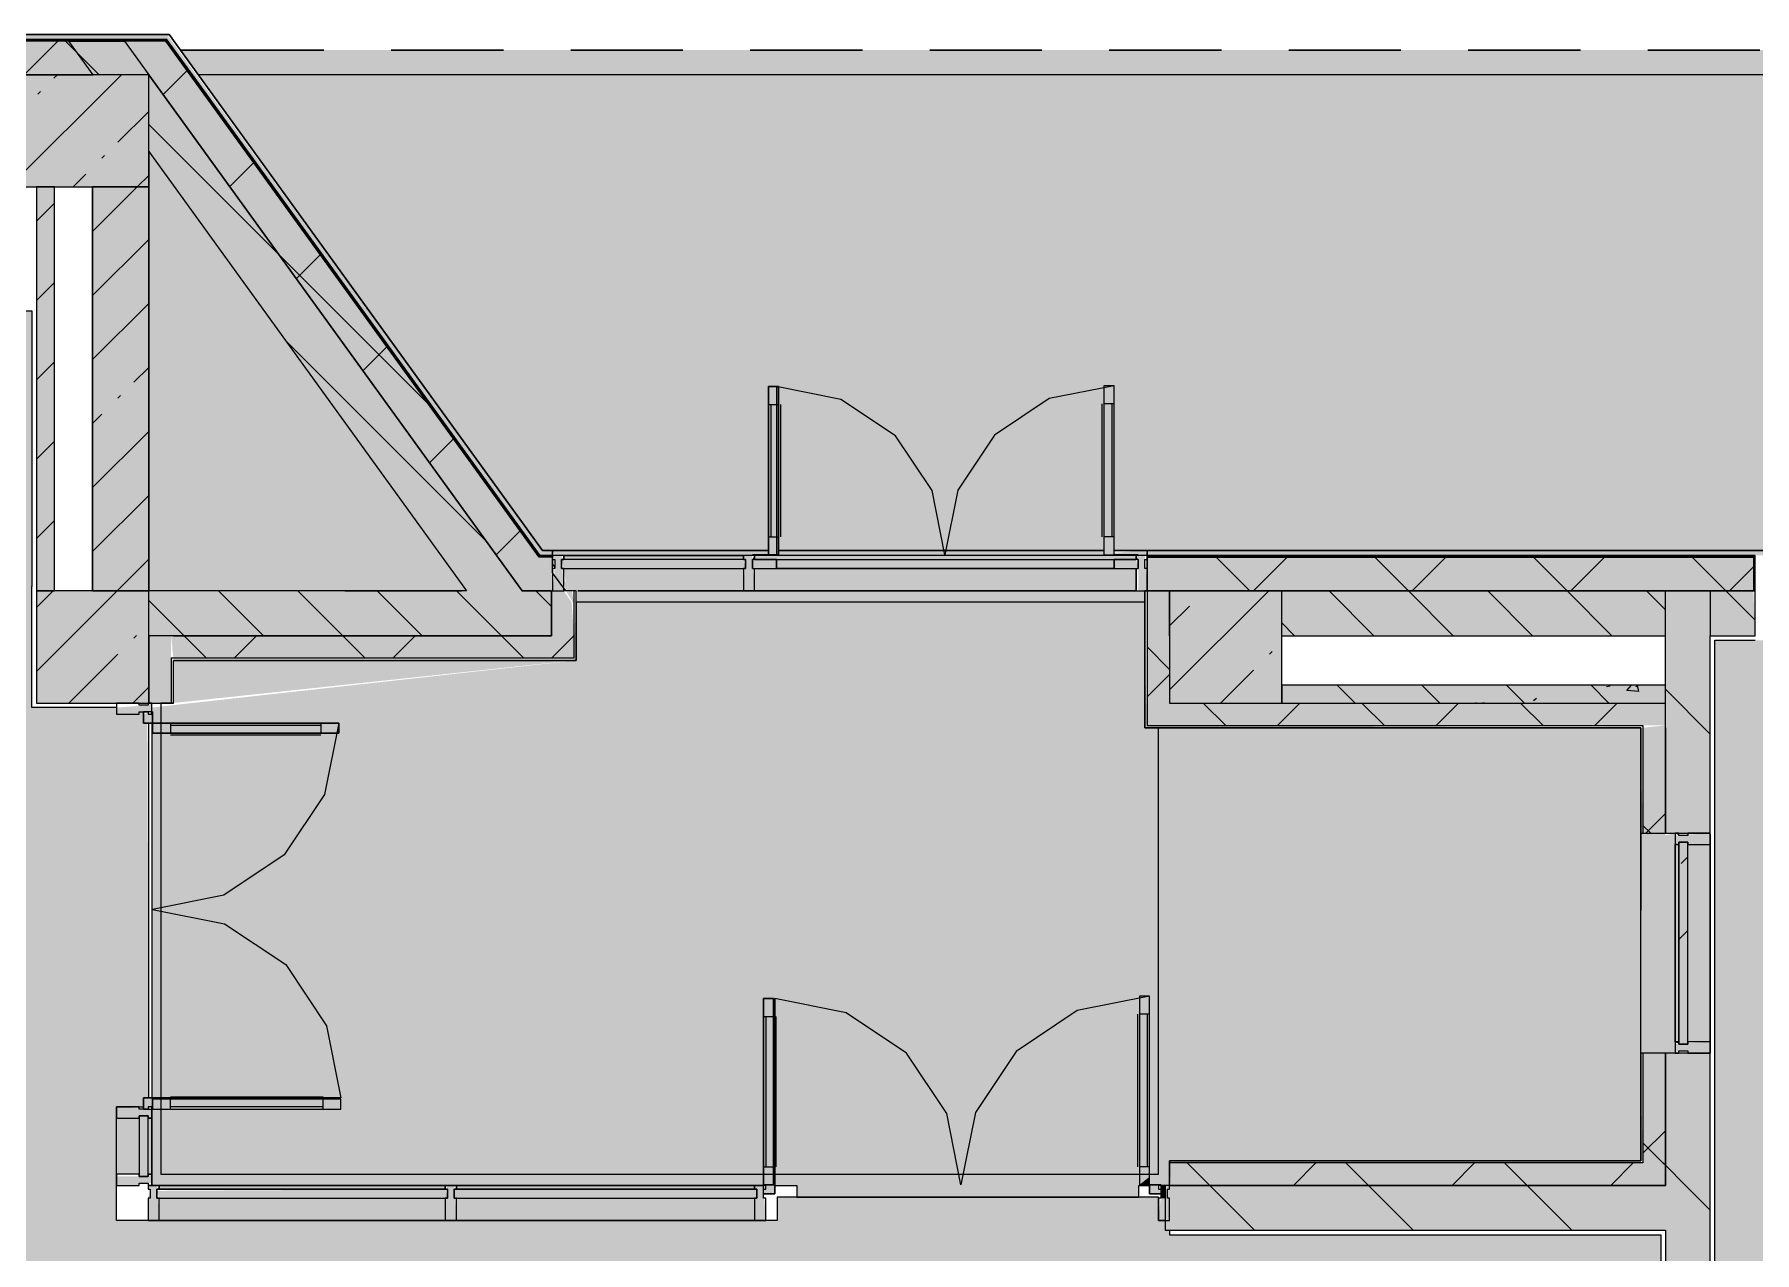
# Model space of a CAD drawing. Header units: millimetres. Extents: x -3817 to 677485, y -22715 to 103890.
# Drawn here: x -278.5 to -218.1, y -19476.7 to -19434 of the extents above; entities that cross this region are included whole.
import ezdxf

# ---------------------------------------------------------------- set-up
doc = ezdxf.new("R2010")
doc.units = ezdxf.units.MM
doc.layers.add('PDF _Геометрия', color=7, linetype='Continuous', true_color=0x1d1d1d)
doc.layers.add('PDF _Сплошная заливка', color=7, linetype='Continuous', true_color=0xffffff)

msp = doc.modelspace()

# ---------------------------------------------------------------- hatches: boundary and pattern name
at = {"layer": 'PDF _Сплошная заливка', "transparency": 33554559}
h = msp.add_hatch(color=256, dxfattribs=at)
h.paths.add_polyline_path([(-300.29, -19435.375), (-290.191, -19435.375), (-290.191, -19434.194), (-300.427, -19434.272), (-300.427, -19435.375)], flags=0)
h.paths.add_polyline_path([(-333.019, -19435.375), (-324.836, -19435.375), (-324.836, -19434.194), (-334.284, -19434.194), (-334.284, -19435.375)], flags=0)
h.paths.add_polyline_path([(-318.694, -19435.375), (-307.514, -19435.375), (-307.514, -19434.194), (-318.694, -19434.194), (-318.694, -19434.501)], flags=0)
h.paths.add_polyline_path([(-279.956, -19435.375), (-276.388, -19435.375), (-277.242, -19434.194), (-283.105, -19434.194), (-283.105, -19435.375)], flags=0)
h.paths.add_polyline_path([(-415.226, -19435.375), (-414.124, -19435.375), (-414.152, -19434.194), (-416.093, -19434.194), (-416.093, -19435.375)], flags=0)
h.paths.add_polyline_path([(-387.59, -19435.375), (-352.394, -19435.375), (-352.394, -19434.194), (-388.141, -19434.194), (-388.141, -19435.375)], flags=0)
h.paths.add_polyline_path([(-273.841, -19435.375), (-272.986, -19435.375), (-273.841, -19434.194), (-275.298, -19434.194), (-274.444, -19435.375)], flags=0)
for points in [[(-277.242, -19434.131), (-275.344, -19434.131), (-275.469, -19433.958), (-388.141, -19434.036), (-388.141, -19434.131), (-277.288, -19434.131)], [(-267.561, -19435.375), (-204.21, -19435.375), (-204.21, -19434.509), (-273.321, -19434.509), (-272.695, -19435.375)], [(-279.956, -19439.312), (-274.444, -19439.312), (-274.444, -19435.375), (-279.956, -19435.375), (-279.956, -19437.501)], [(-260.307, -19453.485), (-260.307, -19452.902), (-272.986, -19435.375), (-274.444, -19435.375), (-261.343, -19453.485), (-260.619, -19453.485)], [(-278.381, -19453.485), (-277.751, -19453.485), (-277.751, -19439.312), (-278.381, -19439.312), (-278.381, -19453.327)], [(-275.885, -19453.485), (-274.444, -19453.485), (-274.444, -19439.312), (-276.412, -19439.312), (-276.388, -19453.485)], [(-260.268, -19453.485), (-259.874, -19453.485), (-259.953, -19452.248), (-260.268, -19452.248), (-260.189, -19452.382), (-260.221, -19453.021)], [(-253.496, -19452.697), (-253.575, -19452.382), (-259.953, -19452.382), (-259.874, -19452.697), (-253.575, -19452.697)], [(-259.441, -19452.382), (-253.575, -19452.382), (-253.575, -19452.248), (-259.874, -19452.248), (-259.874, -19452.382), (-259.594, -19452.382)], [(-253.181, -19453.485), (-253.26, -19452.248), (-253.575, -19452.248), (-253.496, -19452.382), (-253.575, -19453.485)], [(-239.796, -19452.382), (-239.796, -19452.248), (-253.181, -19452.248), (-253.181, -19452.382), (-240.568, -19452.382)], [(-248.376, -19452.697), (-240.568, -19452.697), (-240.568, -19452.382), (-252.41, -19452.382), (-252.41, -19452.697), (-251.196, -19452.697)], [(-239.481, -19453.485), (-239.402, -19453.475), (-239.481, -19452.248), (-239.796, -19452.248), (-239.717, -19452.54), (-239.717, -19453.485)], [(-259.52, -19453.485), (-253.575, -19453.485), (-253.575, -19452.697), (-259.874, -19452.697), (-259.808, -19453.189), (-259.594, -19453.485)], [(-251.196, -19453.485), (-239.796, -19453.485), (-239.796, -19452.697), (-253.181, -19452.697), (-253.181, -19453.485)], [(-278.381, -19457.421), (-274.444, -19457.421), (-274.444, -19453.485), (-278.381, -19453.485), (-278.381, -19453.794)], [(-239.009, -19458.209), (-238.615, -19458.209), (-238.615, -19453.485), (-239.402, -19453.485), (-239.402, -19458.209)], [(-234.832, -19457.421), (-234.678, -19457.421), (-234.678, -19453.485), (-238.615, -19453.485), (-238.615, -19457.421), (-238.237, -19457.421)], [(-274.444, -19457.421), (-273.657, -19457.421), (-273.657, -19455.059), (-274.444, -19455.068), (-274.444, -19455.757)], [(-263.287, -19455.847), (-259.52, -19455.847), (-259.52, -19455.059), (-273.657, -19455.059), (-273.578, -19455.847), (-267.561, -19455.847)], [(-221.218, -19457.421), (-221.218, -19456.792), (-234.678, -19456.792), (-234.678, -19457.421), (-222.005, -19457.421)], [(-275.57, -19457.815), (-274.334, -19457.736), (-274.334, -19457.421), (-274.483, -19457.5), (-275.57, -19457.579)], [(-222.005, -19469.704), (-221.218, -19469.704), (-221.218, -19461.988), (-222.084, -19462.019), (-222.084, -19469.704)], [(-219.643, -19462.382), (-219.643, -19461.988), (-220.879, -19462.067), (-220.879, -19462.382), (-220.745, -19462.303), (-220.43, -19462.382)], [(-220.745, -19469.39), (-220.43, -19469.39), (-220.43, -19462.303), (-220.745, -19462.303), (-220.745, -19467.437)], [(-220.43, -19469.704), (-219.643, -19469.704), (-219.643, -19469.311), (-220.879, -19469.39), (-220.879, -19469.704), (-220.745, -19469.626), (-220.43, -19469.626)], [(-274.783, -19471.988), (-274.783, -19471.909), (-274.334, -19471.988), (-274.334, -19471.673), (-275.57, -19471.594), (-275.57, -19471.988)], [(-275.57, -19473.956), (-274.783, -19473.956), (-274.783, -19471.988), (-275.57, -19471.988), (-275.57, -19472.455)], [(-222.084, -19474.35), (-221.218, -19474.35), (-221.25, -19473.563), (-238.615, -19473.563), (-238.566, -19474.35), (-228.079, -19474.35)], [(-274.783, -19474.35), (-274.783, -19474.271), (-274.334, -19474.271), (-274.334, -19473.956), (-274.468, -19474.035), (-275.57, -19474.035), (-275.57, -19474.35)], [(-274.468, -19475.586), (-274.074, -19475.586), (-274.153, -19474.35), (-274.468, -19474.35), (-274.389, -19474.542), (-274.468, -19474.799)], [(-267.561, -19474.484), (-264.035, -19474.484), (-264.035, -19474.35), (-274.074, -19474.35), (-274.019, -19474.484), (-271.65, -19474.484)], [(-264.035, -19475.586), (-263.641, -19475.586), (-263.72, -19474.35), (-264.035, -19474.35), (-263.956, -19474.484), (-264.035, -19474.799)], [(-259.441, -19474.484), (-253.181, -19474.484), (-253.181, -19474.35), (-263.641, -19474.35), (-263.641, -19474.484)], [(-253.181, -19475.586), (-252.788, -19475.586), (-252.866, -19474.35), (-253.181, -19474.35), (-253.103, -19474.647), (-253.181, -19474.799)], [(-234.524, -19475.925), (-219.643, -19475.925), (-219.643, -19474.35), (-238.772, -19474.35), (-238.772, -19475.925), (-234.682, -19475.925)], [(-271.609, -19474.799), (-263.956, -19474.799), (-264.035, -19474.484), (-274.153, -19474.542), (-274.074, -19474.799), (-272.097, -19474.799)], [(-267.561, -19475.586), (-264.035, -19475.586), (-264.035, -19474.799), (-274.074, -19474.799), (-274.074, -19475.586), (-271.504, -19475.586)], [(-253.181, -19475.586), (-253.181, -19474.799), (-263.641, -19474.799), (-263.641, -19475.586), (-255.768, -19475.586)]]:
    msp.add_hatch(color=256, dxfattribs=at).paths.add_polyline_path(points)
h = msp.add_hatch(color=256, dxfattribs=at)
h.paths.add_polyline_path([(-263.287, -19453.485), (-261.343, -19453.485), (-274.444, -19435.375), (-274.444, -19438.062), (-263.47, -19453.232)], flags=0)
h.paths.add_polyline_path([(-275.743, -19435.375), (-274.444, -19435.375), (-275.298, -19434.194), (-277.242, -19434.194), (-276.388, -19435.375)], flags=0)
h = msp.add_hatch(color=256, dxfattribs=at)
h.paths.add_polyline_path([(-259.594, -19453.485), (-259.874, -19453.098), (-259.808, -19453.485)], flags=0)
h.paths.add_polyline_path([(-260.307, -19452.902), (-260.619, -19452.304), (-260.466, -19452.28), (-273.808, -19433.958), (-275.469, -19433.958), (-275.344, -19434.131), (-273.763, -19434.194), (-260.619, -19452.47)], flags=0)
h = msp.add_hatch(color=256, dxfattribs=at)
h.paths.add_polyline_path([(-274.444, -19453.485), (-263.287, -19453.485), (-274.444, -19438.062), (-274.444, -19445.321)], flags=0)
h.paths.add_polyline_path([(-240.568, -19452.067), (-167.361, -19452.067), (-167.361, -19438.761), (-195.864, -19438.761), (-195.864, -19440.729), (-204.21, -19440.729), (-204.21, -19435.375), (-272.695, -19435.375), (-260.619, -19452.067), (-252.693, -19452.067), (-252.693, -19446.319), (-252.339, -19446.319), (-252.339, -19452.067), (-240.922, -19452.067), (-240.922, -19446.288), (-240.568, -19446.288)], flags=0)
h = msp.add_hatch(color=256, dxfattribs=at)
h.paths.add_polyline_path([(-318.931, -19497.129), (-319.009, -19497.263), (-318.931, -19497.263)], flags=0)
h.paths.add_polyline_path([(-284.058, -19497.129), (-284.137, -19497.263), (-284.058, -19497.263)], flags=0)
h.paths.add_polyline_path([(-266.976, -19498.522), (-238.776, -19498.505), (-238.776, -19498.365), (-252.827, -19498.365), (-252.827, -19497.42), (-253.142, -19497.42), (-253.142, -19497.105), (-238.776, -19497.129), (-238.776, -19493.641), (-234.524, -19493.641), (-234.524, -19496.633), (-221.375, -19496.633), (-221.375, -19490.097), (-227.91, -19490.097), (-227.91, -19489.782), (-221.375, -19489.782), (-221.375, -19476.082), (-238.615, -19476.082), (-238.652, -19475.925), (-238.772, -19475.884), (-238.776, -19475.586), (-239.009, -19475.586), (-239.009, -19474.759), (-252.394, -19474.759), (-252.394, -19475.586), (-275.57, -19475.586), (-275.57, -19471.594), (-274.625, -19471.594), (-274.625, -19471.279), (-274.444, -19471.279), (-274.488, -19458.13), (-274.625, -19458.13), (-274.625, -19457.736), (-275.57, -19457.736), (-275.57, -19457.579), (-278.546, -19457.579), (-278.546, -19443.668), (-281.53, -19443.668), (-281.53, -19439.871), (-281.688, -19439.871), (-281.696, -19440.54), (-312.868, -19440.461), (-312.868, -19440.414), (-318.703, -19440.461), (-318.703, -19440.54), (-352.394, -19440.461), (-352.492, -19440.461), (-354.992, -19440.461), (-354.992, -19464.114), (-350.284, -19464.114), (-350.284, -19486.237), (-342.568, -19486.237), (-342.568, -19486.551), (-350.284, -19486.551), (-350.284, -19497.129), (-332.796, -19497.105), (-332.796, -19497.42), (-333.19, -19497.42), (-333.19, -19498.365), (-350.284, -19498.365), (-350.284, -19498.522), (-317.907, -19498.522), (-317.907, -19498.365), (-319.324, -19498.365), (-319.324, -19497.42), (-319.639, -19497.42), (-319.639, -19497.105), (-318.931, -19497.129), (-318.852, -19496.79), (-317.907, -19496.79), (-317.907, -19493.641), (-313.655, -19493.641), (-313.655, -19496.79), (-309.403, -19496.79), (-309.325, -19497.129), (-308.695, -19497.105), (-308.695, -19497.42), (-309.088, -19497.42), (-309.088, -19498.365), (-313.655, -19498.365), (-313.655, -19498.522), (-284.05, -19498.444), (-284.058, -19498.365), (-295.238, -19498.365), (-295.238, -19497.42), (-295.553, -19497.42), (-295.553, -19497.105), (-284.058, -19497.129), (-284.05, -19493.641), (-274.286, -19493.641), (-274.286, -19497.129), (-266.252, -19497.105), (-266.268, -19497.42), (-266.645, -19497.472), (-266.645, -19498.365), (-274.286, -19498.365), (-274.286, -19498.522), (-267.561, -19498.522)], flags=0)
at = {"layer": 'PDF _Сплошная заливка', "true_color": 0xe2e2e2, "transparency": 33554559}
msp.add_hatch(color=254, dxfattribs=at).paths.add_polyline_path([(-252.693, -19452.225), (-252.339, -19452.225), (-252.339, -19446.319), (-252.693, -19446.319), (-252.693, -19452.067)])
at = {"layer": 'PDF _Сплошная заливка', "transparency": 33554559}
h = msp.add_hatch(color=256, dxfattribs=at)
h.paths.add_polyline_path([(-219.643, -19453.485), (-218.131, -19453.485), (-218.131, -19452.304), (-239.402, -19452.304), (-239.402, -19453.485), (-221.218, -19453.485)], flags=0)
h.paths.add_polyline_path([(-197.266, -19453.485), (-197.203, -19453.485), (-197.266, -19452.304), (-208.557, -19452.304), (-208.557, -19453.485), (-202.103, -19453.485)], flags=0)
h.paths.add_polyline_path([(-260.307, -19452.902), (-260.307, -19452.304), (-260.711, -19452.304), (-260.619, -19452.439)], flags=0)
h = msp.add_hatch(color=256, dxfattribs=at)
h.paths.add_polyline_path([(-260.268, -19452.553), (-260.307, -19452.067), (-260.619, -19452.067), (-260.449, -19452.304), (-260.307, -19452.382), (-260.307, -19452.499)], flags=0)
h.paths.add_polyline_path([(-167.188, -19452.241), (-167.188, -19452.067), (-239.402, -19452.067), (-239.402, -19452.241), (-169.373, -19452.241)], flags=0)
h = msp.add_hatch(color=256, dxfattribs=at)
h.paths.add_polyline_path([(-259.874, -19452.248), (-252.693, -19452.225), (-252.693, -19452.067), (-260.268, -19452.067), (-260.189, -19452.248), (-259.953, -19452.248)], flags=0)
h.paths.add_polyline_path([(-259.953, -19452.382), (-259.874, -19452.382), (-259.874, -19452.248)], flags=0)
h.paths.add_polyline_path([(-240.568, -19452.225), (-240.922, -19452.174), (-240.922, -19452.067), (-252.339, -19452.067), (-252.339, -19452.248), (-240.568, -19452.248)], flags=0)
h.paths.add_polyline_path([(-239.481, -19452.248), (-239.402, -19452.241), (-239.481, -19452.067), (-240.568, -19452.149), (-240.568, -19452.225), (-239.717, -19452.248)], flags=0)
h = msp.add_hatch(color=256, dxfattribs=at)
h.paths.add_polyline_path([(-239.717, -19452.697), (-239.796, -19452.382), (-240.568, -19452.382), (-240.568, -19452.697), (-239.796, -19452.697)], flags=0)
h.paths.add_polyline_path([(-253.26, -19452.697), (-252.41, -19452.697), (-252.41, -19452.382), (-253.26, -19452.382)], flags=0)
h = msp.add_hatch(color=256, dxfattribs=at)
h.paths.add_polyline_path([(-218.107, -19453.485), (-218.068, -19453.419), (-218.131, -19452.241), (-218.107, -19452.304), (-218.107, -19453.46)], flags=0)
h.paths.add_polyline_path([(-208.62, -19453.485), (-208.58, -19453.485), (-208.557, -19452.28), (-208.62, -19452.304), (-208.62, -19452.933)], flags=0)
h = msp.add_hatch(color=256, dxfattribs=at)
h.paths.add_polyline_path([(-208.58, -19453.485), (-208.557, -19453.485), (-208.557, -19452.304), (-208.58, -19452.304), (-208.58, -19452.933)], flags=0)
h.paths.add_polyline_path([(-218.131, -19453.485), (-218.107, -19453.46), (-218.131, -19452.28), (-218.131, -19452.304), (-218.131, -19453.074)], flags=0)
h = msp.add_hatch(color=256, dxfattribs=at)
h.paths.add_polyline_path([(-259.52, -19455.059), (-259.601, -19453.878), (-259.886, -19453.485), (-260.268, -19453.485), (-260.268, -19452.956), (-260.307, -19452.902), (-260.307, -19455.059)], flags=0)
h.paths.add_polyline_path([(-259.52, -19453.95), (-259.594, -19453.485), (-259.799, -19453.499), (-259.564, -19453.878)], flags=0)
h = msp.add_hatch(color=256, dxfattribs=at)
h.paths.add_polyline_path([(-233.173, -19455.059), (-221.218, -19455.059), (-221.218, -19453.485), (-234.678, -19453.485), (-234.678, -19455.059), (-234.127, -19455.059)], flags=0)
h.paths.add_polyline_path([(-260.307, -19455.059), (-260.307, -19453.485), (-274.444, -19453.485), (-274.444, -19455.059), (-266.76, -19455.059)], flags=0)
h = msp.add_hatch(color=256, dxfattribs=at)
h.paths.add_polyline_path([(-239.324, -19474.326), (-239.672, -19474.326), (-239.324, -19474.049)], flags=0)
h.paths.add_polyline_path([(-239.702, -19474.759), (-239.678, -19474.35), (-238.615, -19474.35), (-238.615, -19473.484), (-222.084, -19473.484), (-222.084, -19458.288), (-239.481, -19458.209), (-239.481, -19453.485), (-259.441, -19453.485), (-259.52, -19455.934), (-274.334, -19457.579), (-274.334, -19474.35), (-251.701, -19474.35), (-251.701, -19474.759), (-243.014, -19474.759)], flags=0)
h.paths.add_polyline_path([(-263.641, -19473.956), (-274.019, -19473.956), (-259.441, -19455.925), (-239.481, -19458.295), (-239.009, -19473.956), (-263.41, -19473.956)], flags=0)
h = msp.add_hatch(color=256, dxfattribs=at)
h.paths.add_polyline_path([(-221.218, -19474.35), (-219.643, -19474.35), (-219.643, -19469.704), (-221.218, -19469.704), (-221.218, -19473.563)], flags=0)
h.paths.add_polyline_path([(-219.643, -19461.988), (-219.643, -19453.485), (-221.218, -19453.485), (-221.218, -19461.988), (-220.879, -19461.988)], flags=0)
h = msp.add_hatch(color=256, dxfattribs=at)
h.paths.add_polyline_path([(-219.643, -19455.059), (-218.068, -19455.059), (-218.131, -19453.485), (-219.643, -19453.485), (-219.643, -19453.67)], flags=0)
h.paths.add_polyline_path([(-208.62, -19455.059), (-196.651, -19455.059), (-196.651, -19453.485), (-208.62, -19453.5), (-208.62, -19453.67)], flags=0)
h = msp.add_hatch(color=256, dxfattribs=at)
h.paths.add_polyline_path([(-208.302, -19496.633), (-196.809, -19496.633), (-196.809, -19494.271), (-194.604, -19494.271), (-194.604, -19458.602), (-198.619, -19458.602), (-198.619, -19455.217), (-219.485, -19455.217), (-219.485, -19483.011), (-219.58, -19483.011), (-219.643, -19483.326), (-220.588, -19483.326), (-220.588, -19483.483), (-221.281, -19483.295), (-221.281, -19483.011), (-221.375, -19483.011), (-221.375, -19489.782), (-221.218, -19489.782), (-221.218, -19490.097), (-219.58, -19490.176), (-219.58, -19490.491), (-219.485, -19490.491), (-219.485, -19496.633), (-218.467, -19496.633)], flags=0)
h.paths.add_polyline_path([(-221.375, -19490.491), (-221.281, -19490.491), (-221.281, -19490.097), (-221.375, -19490.097), (-221.375, -19490.393)], flags=0)
h = msp.add_hatch(color=256, dxfattribs=at)
h.paths.add_polyline_path([(-257.252, -19473.956), (-239.009, -19473.956), (-239.045, -19472.753), (-239.481, -19458.288), (-259.441, -19455.925), (-274.019, -19473.956), (-267.561, -19473.956)], flags=0)
h.paths.add_polyline_path([(-273.578, -19457.421), (-259.52, -19455.925), (-273.578, -19455.925), (-273.578, -19456.019)], flags=0)
h = msp.add_hatch(color=256, dxfattribs=at)
h.paths.add_polyline_path([(-274.468, -19471.673), (-274.31, -19471.594), (-274.334, -19471.279), (-274.625, -19471.279), (-274.625, -19471.673)], flags=0)
h.paths.add_polyline_path([(-274.444, -19458.13), (-274.31, -19458.13), (-274.334, -19457.736), (-274.625, -19457.815), (-274.625, -19458.13), (-274.488, -19458.13)], flags=0)
h = msp.add_hatch(color=256, dxfattribs=at)
h.paths.add_polyline_path([(-221.25, -19473.563), (-221.218, -19473.484), (-221.218, -19469.704), (-222.005, -19469.704), (-222.005, -19473.563), (-221.375, -19473.563)], flags=0)
h.paths.add_polyline_path([(-221.218, -19461.988), (-221.218, -19458.209), (-222.005, -19458.288), (-222.005, -19461.988)], flags=0)
h = msp.add_hatch(color=256, dxfattribs=at)
h.paths.add_polyline_path([(-239.324, -19474.641), (-238.93, -19474.641), (-239.009, -19474.326), (-239.324, -19474.35), (-239.324, -19474.542)], flags=0)
h.paths.add_polyline_path([(-252.473, -19474.641), (-252.473, -19474.326), (-252.866, -19474.35), (-252.866, -19474.641)], flags=0)
h = msp.add_hatch(color=256, dxfattribs=at)
h.paths.add_polyline_path([(-220.683, -19496.79), (-219.643, -19496.79), (-219.643, -19490.491), (-221.218, -19490.491), (-221.218, -19496.79)], flags=0)
h.paths.add_polyline_path([(-220.199, -19483.011), (-219.643, -19482.933), (-219.643, -19475.925), (-221.218, -19475.925), (-221.218, -19483.011)], flags=0)

# ---------------------------------------------------------------- linework, layer by layer
at = {"layer": 'PDF _Геометрия', "color": 7, "lineweight": 9}
for points in [[(-275.469, -19433.958), (-388.456, -19433.958), (-388.141, -19433.958)], [(-261.993, -19434.509), (-265.93, -19434.509)], [(-255.694, -19434.509), (-259.631, -19434.509)], [(-249.395, -19434.509), (-253.332, -19434.509)], [(-243.096, -19434.509), (-247.033, -19434.509)], [(-236.797, -19434.509), (-240.734, -19434.509)], [(-230.498, -19434.509), (-234.435, -19434.509)], [(-224.199, -19434.509), (-228.136, -19434.509)], [(-217.9, -19434.509), (-221.837, -19434.509)], [(-274.444, -19435.375), (-279.956, -19435.375), (-279.956, -19439.312), (-274.444, -19439.312)], [(-260.307, -19455.059), (-260.307, -19453.485), (-261.343, -19453.485), (-274.444, -19435.375), (-261.343, -19453.485), (-260.307, -19453.485), (-260.307, -19455.059), (-272.843, -19455.059), (-273.578, -19455.059), (-272.843, -19455.059)], [(-277.751, -19453.485), (-277.751, -19439.312), (-278.381, -19439.312), (-278.381, -19453.485)], [(-276.412, -19439.312), (-276.412, -19453.485), (-274.444, -19453.485), (-274.444, -19439.312)], [(-252.693, -19452.067), (-260.619, -19452.067), (-260.268, -19452.067)], [(-259.953, -19452.382), (-259.874, -19452.382), (-259.874, -19452.248), (-260.268, -19452.248), (-260.268, -19452.382), (-260.189, -19452.382), (-260.189, -19452.697), (-260.268, -19452.697), (-260.268, -19453.485), (-259.874, -19453.485), (-259.874, -19452.697), (-259.953, -19452.697)], [(-259.953, -19452.697), (-253.496, -19452.697), (-253.496, -19452.382), (-259.953, -19452.382)], [(-259.874, -19452.248), (-253.575, -19452.248)], [(-240.922, -19452.067), (-252.339, -19452.067)], [(-239.402, -19452.697), (-239.402, -19452.067)], [(-274.444, -19453.485), (-278.381, -19453.485), (-278.381, -19457.421), (-274.444, -19457.421)], [(-234.678, -19453.485), (-238.615, -19453.485), (-238.615, -19457.421), (-234.678, -19457.421)], [(-219.643, -19453.485), (-221.218, -19453.485)], [(-234.678, -19457.421), (-221.218, -19457.421), (-221.218, -19456.792), (-234.678, -19456.792)], [(-274.783, -19457.736), (-274.468, -19457.736), (-274.468, -19457.815), (-274.334, -19457.815), (-274.334, -19457.421), (-274.468, -19457.421), (-274.468, -19457.5), (-274.783, -19457.5), (-274.783, -19457.421), (-275.57, -19457.421), (-275.57, -19457.815), (-274.783, -19457.815)], [(-274.468, -19457.736), (-274.468, -19457.815), (-274.334, -19457.815), (-274.334, -19457.421), (-274.468, -19457.421), (-274.468, -19457.5), (-274.783, -19457.5), (-274.783, -19457.421), (-275.57, -19457.421), (-275.57, -19457.815), (-274.783, -19457.815), (-274.783, -19457.736)], [(-220.745, -19462.303), (-220.43, -19462.303), (-220.43, -19462.382), (-219.643, -19462.382), (-219.643, -19461.988), (-220.43, -19461.988), (-220.43, -19462.067), (-220.745, -19462.067), (-220.745, -19461.988), (-220.879, -19461.988), (-220.879, -19462.382), (-220.745, -19462.382)], [(-220.745, -19462.303), (-220.745, -19469.39), (-220.43, -19469.39), (-220.43, -19462.303)], [(-220.879, -19462.382), (-220.879, -19469.311)], [(-219.643, -19462.382), (-219.643, -19469.311), (-220.43, -19469.311), (-220.43, -19462.382)], [(-220.745, -19469.704), (-220.745, -19469.626), (-220.43, -19469.626), (-220.43, -19469.704), (-219.643, -19469.704), (-219.643, -19469.311), (-220.43, -19469.311), (-220.43, -19469.39), (-220.745, -19469.39), (-220.745, -19469.311), (-220.879, -19469.311), (-220.879, -19469.704)], [(-221.218, -19469.704), (-222.084, -19469.704), (-222.084, -19473.484), (-238.615, -19473.484), (-238.615, -19474.35), (-221.218, -19474.35), (-221.218, -19473.563), (-221.218, -19473.484)], [(-274.783, -19471.909), (-274.468, -19471.909), (-274.468, -19471.988), (-274.334, -19471.988), (-274.334, -19471.594), (-274.468, -19471.594), (-274.468, -19471.673), (-274.783, -19471.673), (-274.783, -19471.594), (-275.57, -19471.594), (-275.57, -19471.988), (-274.783, -19471.988)], [(-274.783, -19471.909), (-274.783, -19474.035), (-274.468, -19474.035), (-274.468, -19471.909)], [(-274.783, -19471.988), (-274.783, -19473.956), (-275.57, -19473.956), (-275.57, -19471.988)], [(-274.334, -19471.988), (-274.334, -19473.956)], [(-274.783, -19474.271), (-274.468, -19474.271), (-274.468, -19474.35), (-274.334, -19474.35), (-274.334, -19473.956), (-274.468, -19473.956), (-274.468, -19474.035), (-274.783, -19474.035), (-274.783, -19473.956), (-275.57, -19473.956), (-275.57, -19474.35), (-274.783, -19474.35)], [(-274.468, -19474.484), (-274.389, -19474.484), (-274.389, -19474.799), (-274.468, -19474.799), (-274.468, -19475.586), (-274.074, -19475.586), (-274.074, -19474.799), (-274.153, -19474.799), (-274.153, -19474.484), (-274.074, -19474.484), (-274.074, -19474.35), (-274.468, -19474.35)], [(-264.035, -19474.35), (-274.074, -19474.35)], [(-264.035, -19474.484), (-263.956, -19474.484), (-263.956, -19474.799), (-264.035, -19474.799), (-264.035, -19475.586), (-263.641, -19475.586), (-263.641, -19474.799), (-263.72, -19474.799), (-263.72, -19474.484), (-263.641, -19474.484), (-263.641, -19474.35), (-264.035, -19474.35)], [(-253.181, -19474.35), (-263.641, -19474.35)], [(-253.181, -19474.484), (-253.103, -19474.484), (-253.103, -19474.799), (-253.181, -19474.799), (-253.181, -19475.586), (-252.788, -19475.586), (-252.788, -19474.799), (-252.866, -19474.799), (-252.866, -19474.484), (-252.788, -19474.484), (-252.788, -19474.35), (-253.181, -19474.35)], [(-239.009, -19474.484), (-238.93, -19474.484), (-238.93, -19474.799), (-239.009, -19474.799), (-239.009, -19475.586), (-238.615, -19475.586), (-238.615, -19474.799), (-238.694, -19474.799), (-238.694, -19474.484), (-238.615, -19474.484), (-238.615, -19474.35), (-239.009, -19474.35)], [(-238.93, -19474.484), (-238.93, -19474.799), (-239.009, -19474.799), (-239.009, -19475.586), (-238.615, -19475.586), (-238.615, -19474.799), (-238.694, -19474.799), (-238.694, -19474.484), (-238.615, -19474.484), (-238.615, -19474.35), (-239.009, -19474.35), (-239.009, -19474.484)], [(-263.956, -19474.484), (-274.153, -19474.484), (-274.153, -19474.799), (-263.956, -19474.799)], [(-264.035, -19475.586), (-274.074, -19475.586), (-274.074, -19474.799), (-264.035, -19474.799)], [(-253.103, -19474.484), (-263.72, -19474.484), (-263.72, -19474.799), (-253.103, -19474.799)], [(-253.181, -19475.586), (-263.641, -19475.586), (-263.641, -19474.799), (-253.181, -19474.799)]]:
    msp.add_lwpolyline(points, close=True, dxfattribs=at)
for points in [[(-273.578, -19455.059), (-273.657, -19455.059), (-274.444, -19455.059), (-274.444, -19457.421), (-273.578, -19457.421), (-273.578, -19455.925), (-259.441, -19455.925), (-259.441, -19455.847), (-259.441, -19455.059), (-259.441, -19453.485), (-259.808, -19453.485), (-260.268, -19452.849), (-260.268, -19452.241), (-260.708, -19452.241), (-272.909, -19435.375), (-273.78, -19434.17), (-273.808, -19434.131), (-283.105, -19434.131), (-283.105, -19435.375), (-279.956, -19435.375), (-276.388, -19435.375), (-277.242, -19434.194), (-275.298, -19434.194), (-274.444, -19435.375)], [(-260.268, -19452.28), (-260.679, -19452.28), (-260.728, -19452.28), (-272.957, -19435.375), (-273.812, -19434.194), (-273.829, -19434.17), (-273.78, -19434.17), (-273.829, -19434.17), (-283.105, -19434.17)], [(-260.268, -19452.304), (-260.307, -19452.304), (-260.662, -19452.304), (-260.711, -19452.304), (-260.74, -19452.304), (-272.986, -19435.375), (-273.841, -19434.194), (-275.298, -19434.194), (-277.242, -19434.194), (-283.105, -19434.194)], [(-278.81, -19435.375), (-277.629, -19434.194)], [(-276.184, -19435.375), (-276.919, -19434.64), (-277.365, -19434.194)], [(-275.469, -19433.958), (-273.72, -19433.958), (-275.469, -19433.958)], [(-273.72, -19433.958), (-260.619, -19452.067), (-273.72, -19433.958)], [(-268.292, -19434.509), (-273.321, -19434.509), (-268.292, -19434.509)], [(-279.336, -19439.312), (-275.399, -19435.375)], [(-277.768, -19435.499), (-277.644, -19435.375)], [(-273.94, -19436.072), (-273.243, -19435.375), (-273.094, -19435.226)], [(-267.979, -19435.375), (-272.695, -19435.375)], [(-261.68, -19435.375), (-265.617, -19435.375)], [(-255.381, -19435.375), (-259.318, -19435.375)], [(-249.082, -19435.375), (-253.019, -19435.375)], [(-242.783, -19435.375), (-246.72, -19435.375)], [(-236.484, -19435.375), (-240.421, -19435.375)], [(-230.185, -19435.375), (-234.122, -19435.375)], [(-223.886, -19435.375), (-227.823, -19435.375)], [(-217.587, -19435.375), (-221.524, -19435.375)], [(-278.33, -19436.06), (-278.236, -19435.967)], [(-275.523, -19437.744), (-274.444, -19436.665)], [(-264.622, -19446.937), (-269.892, -19441.667), (-274.444, -19437.115)], [(-274.444, -19438.062), (-263.287, -19453.485), (-275.885, -19453.485)], [(-276.085, -19438.305), (-275.991, -19438.212)], [(-271.603, -19439.303), (-270.757, -19438.457)], [(-167.188, -19438.761), (-195.864, -19438.761), (-167.361, -19438.761), (-167.361, -19452.067), (-240.568, -19452.067), (-239.402, -19452.067), (-167.187, -19452.067)], [(-277.091, -19439.312), (-276.646, -19438.867)], [(-276.412, -19440.878), (-274.846, -19439.312), (-274.444, -19438.91)], [(-274.444, -19439.312), (-274.444, -19442.068)], [(-278.381, -19440.513), (-277.751, -19439.883)], [(-276.412, -19443.123), (-274.444, -19441.155)], [(-269.266, -19442.533), (-268.42, -19441.687)], [(-278.381, -19443.297), (-277.751, -19442.667)], [(-276.412, -19445.368), (-274.444, -19443.4)], [(-274.444, -19444.43), (-274.444, -19448.367)], [(-262.612, -19451.731), (-269.638, -19444.705)], [(-266.929, -19445.764), (-266.083, -19444.918)], [(-278.381, -19446.081), (-277.751, -19445.451)], [(-274.962, -19446.163), (-274.444, -19445.645)], [(-275.523, -19446.724), (-275.43, -19446.631)], [(-276.412, -19447.613), (-276.085, -19447.285)], [(-278.381, -19448.864), (-277.751, -19448.234)], [(-276.412, -19449.858), (-274.444, -19447.889)], [(-264.592, -19448.994), (-263.746, -19448.148)], [(-276.412, -19452.103), (-274.444, -19450.134)], [(-274.444, -19450.729), (-274.444, -19453.485)], [(-278.381, -19451.648), (-277.751, -19451.018)], [(-262.255, -19452.225), (-261.409, -19451.379)], [(-278.381, -19456.316), (-275.549, -19453.485), (-274.444, -19452.379)], [(-260.268, -19452.553), (-260.268, -19452.067), (-260.268, -19452.553), (-260.189, -19452.662)], [(-259.874, -19452.382), (-259.874, -19452.248), (-259.874, -19452.382)], [(-253.575, -19452.382), (-253.575, -19452.248), (-253.575, -19452.382), (-259.874, -19452.382)], [(-253.181, -19452.382), (-253.181, -19452.248), (-253.575, -19452.248), (-253.575, -19452.382), (-253.496, -19452.382), (-253.496, -19452.697), (-253.575, -19452.697), (-253.575, -19453.485), (-253.181, -19453.485), (-253.181, -19452.697)], [(-253.26, -19452.697), (-253.26, -19452.382)], [(-253.181, -19453.485), (-239.796, -19453.485), (-239.796, -19452.697), (-239.796, -19453.485), (-239.402, -19453.485), (-239.402, -19452.697), (-239.481, -19452.697), (-239.481, -19452.382), (-239.402, -19452.382), (-239.402, -19452.248), (-239.796, -19452.248), (-239.796, -19452.382), (-239.796, -19452.248), (-253.181, -19452.248), (-253.181, -19452.382), (-239.796, -19452.382)], [(-240.568, -19452.248), (-252.41, -19452.248)], [(-252.41, -19452.382), (-240.568, -19452.382)], [(-239.717, -19452.382), (-239.717, -19452.697)], [(-239.402, -19452.28), (-218.107, -19452.28), (-218.107, -19453.485), (-218.068, -19453.485), (-218.068, -19452.241), (-239.402, -19452.241), (-239.402, -19453.485), (-238.615, -19453.485), (-221.218, -19453.485)], [(-239.402, -19452.304), (-218.131, -19452.304), (-218.131, -19453.485), (-218.107, -19453.485)], [(-235.804, -19453.485), (-236.985, -19452.304)], [(-235.677, -19453.485), (-234.496, -19452.304)], [(-228.662, -19455.059), (-230.237, -19453.485), (-231.418, -19452.304)], [(-230.109, -19453.485), (-228.928, -19452.304)], [(-223.095, -19455.059), (-224.669, -19453.485), (-225.85, -19452.304)], [(-224.541, -19453.485), (-223.36, -19452.304)], [(-218.068, -19454.518), (-219.102, -19453.485), (-220.283, -19452.304)], [(-218.974, -19453.485), (-218.131, -19452.642)], [(-259.874, -19453.098), (-259.874, -19452.697), (-253.575, -19452.697), (-253.575, -19453.485), (-259.379, -19453.485), (-253.575, -19453.485)], [(-259.379, -19453.485), (-239.796, -19453.485), (-253.181, -19453.485), (-253.181, -19452.697), (-239.796, -19452.697)], [(-240.568, -19452.697), (-252.41, -19452.697)], [(-278.381, -19454.071), (-277.794, -19453.485)], [(-272.415, -19455.847), (-273.203, -19455.059), (-274.444, -19453.818)], [(-259.52, -19453.485), (-259.52, -19453.95), (-259.52, -19453.991), (-259.52, -19455.059), (-259.52, -19455.847), (-273.578, -19455.847), (-273.657, -19455.847), (-273.657, -19457.421)], [(-270.419, -19455.059), (-271.994, -19453.485)], [(-266.848, -19455.847), (-267.635, -19455.059), (-269.21, -19453.485)], [(-267.561, -19453.485), (-263.47, -19453.485)], [(-264.851, -19455.059), (-266.426, -19453.485)], [(-261.28, -19455.847), (-262.068, -19455.059), (-263.642, -19453.485)], [(-260.307, -19454.036), (-260.858, -19453.485)], [(-259.808, -19453.485), (-259.857, -19453.485), (-259.886, -19453.485)], [(-238.615, -19455.059), (-238.615, -19453.485), (-239.481, -19453.485), (-239.481, -19458.288), (-239.402, -19458.288), (-238.615, -19458.288), (-222.084, -19458.288), (-222.084, -19461.988), (-221.218, -19461.988), (-220.43, -19461.988)], [(-239.402, -19453.485), (-239.402, -19458.209), (-238.615, -19458.209), (-222.005, -19458.209), (-222.005, -19458.288), (-222.005, -19461.988)], [(-238.615, -19456.96), (-235.139, -19453.485)], [(-234.678, -19455.059), (-221.218, -19455.059), (-221.218, -19453.485), (-238.615, -19453.485), (-238.615, -19455.059), (-238.615, -19457.421), (-221.218, -19457.421), (-221.218, -19455.059)], [(-231.446, -19455.059), (-233.021, -19453.485)], [(-225.878, -19455.059), (-227.453, -19453.485)], [(-221.218, -19454.153), (-221.885, -19453.485)], [(-221.218, -19458.288), (-221.218, -19459.022), (-221.218, -19461.988), (-219.643, -19461.988), (-219.643, -19455.059), (-218.068, -19455.059), (-218.068, -19453.485), (-218.107, -19453.485), (-218.131, -19453.485), (-219.643, -19453.485), (-219.643, -19455.059)], [(-219.643, -19453.485), (-218.131, -19453.485)], [(-238.615, -19454.715), (-237.92, -19454.02)], [(-274.962, -19455.143), (-274.869, -19455.049)], [(-271.444, -19455.847), (-270.657, -19455.059)], [(-265.877, -19455.847), (-265.089, -19455.059)], [(-260.309, -19455.847), (-259.522, -19455.059), (-259.52, -19455.057)], [(-234.23, -19455.059), (-234.678, -19454.611)], [(-238.615, -19456.242), (-239.402, -19455.454)], [(-235.114, -19455.704), (-235.02, -19455.611)], [(-277.241, -19457.421), (-275.523, -19455.704)], [(-236.831, -19457.421), (-235.675, -19456.265)], [(-274.996, -19457.421), (-274.444, -19456.869)], [(-239.402, -19457.21), (-238.615, -19456.423)], [(-236.648, -19458.209), (-237.435, -19457.421)], [(-234.833, -19458.209), (-234.046, -19457.421)], [(-231.08, -19458.209), (-231.868, -19457.421)], [(-229.266, -19458.209), (-228.478, -19457.421)], [(-225.513, -19458.209), (-226.3, -19457.421)], [(-223.698, -19458.209), (-222.911, -19457.421)], [(-220.43, -19469.704), (-221.218, -19469.704), (-222.084, -19469.704), (-222.084, -19461.988), (-221.218, -19461.988), (-221.218, -19459.022), (-221.218, -19458.288), (-221.218, -19458.209), (-221.218, -19457.421)], [(-219.643, -19458.511), (-221.218, -19456.936)], [(-221.91, -19461.988), (-221.218, -19461.296)], [(-221.733, -19461.988), (-222.005, -19461.717)], [(-219.643, -19462.019), (-219.643, -19469.704)], [(-220.745, -19462.382), (-220.879, -19462.382), (-220.745, -19462.382)], [(-220.745, -19469.311), (-220.745, -19462.382)], [(-220.668, -19463.053), (-220.43, -19462.815)], [(-219.643, -19469.311), (-219.643, -19462.382)], [(-220.745, -19465.715), (-220.43, -19465.4)], [(-220.745, -19469.311), (-220.879, -19469.311), (-220.745, -19469.311)], [(-219.643, -19482.775), (-219.643, -19475.925), (-219.643, -19474.35), (-219.643, -19469.704), (-221.218, -19469.704), (-221.218, -19473.484), (-221.218, -19474.35), (-238.772, -19474.35), (-238.772, -19475.925), (-221.218, -19475.925), (-221.218, -19482.775)], [(-222.005, -19469.704), (-222.005, -19473.484), (-222.005, -19473.563), (-238.615, -19473.563)], [(-275.57, -19473.956), (-275.57, -19471.988)], [(-274.468, -19471.988), (-274.334, -19471.988), (-274.468, -19471.988)], [(-274.468, -19473.956), (-274.334, -19473.956), (-274.468, -19473.956), (-274.468, -19471.988)], [(-222.005, -19473.218), (-221.218, -19472.431)], [(-221.256, -19473.601), (-222.005, -19472.852)], [(-235.635, -19475.925), (-237.209, -19474.35), (-237.997, -19473.563)], [(-234.272, -19474.35), (-233.484, -19473.563)], [(-230.067, -19475.925), (-231.642, -19474.35), (-232.429, -19473.563)], [(-228.704, -19474.35), (-227.917, -19473.563)], [(-224.499, -19475.925), (-226.074, -19474.35), (-226.862, -19473.563)], [(-223.137, -19474.35), (-222.349, -19473.563)], [(-219.643, -19475.214), (-220.507, -19474.35), (-221.218, -19473.639), (-221.294, -19473.563)], [(-274.074, -19474.484), (-274.074, -19474.35), (-274.074, -19474.484)], [(-264.035, -19474.484), (-264.035, -19474.35), (-264.035, -19474.484)], [(-263.641, -19474.484), (-263.641, -19474.35), (-263.641, -19474.484)], [(-253.181, -19474.484), (-253.181, -19474.35), (-253.181, -19474.484)], [(-274.074, -19474.484), (-264.035, -19474.484)], [(-263.641, -19474.484), (-253.181, -19474.484)], [(-274.074, -19475.586), (-264.035, -19475.586)], [(-263.641, -19475.586), (-253.181, -19475.586)]]:
    msp.add_lwpolyline(points, dxfattribs=at)
at = {"layer": 'PDF _Геометрия', "color": 253, "lineweight": 9, "true_color": 0xaaaaaa}
for points in [[(-204.21, -19435.375), (-272.695, -19435.375)], [(-274.444, -19438.062), (-274.444, -19453.485)], [(-276.412, -19453.485), (-276.412, -19439.312)], [(-275.57, -19457.579), (-278.546, -19457.579), (-278.546, -19453.327), (-278.528, -19453.327), (-278.528, -19443.668), (-281.53, -19443.668), (-281.53, -19441.146)], [(-240.568, -19452.225), (-240.568, -19446.288), (-242.84, -19446.74), (-244.766, -19448.027), (-246.053, -19449.953), (-246.504, -19452.225), (-246.954, -19449.965), (-248.234, -19448.049), (-250.15, -19446.769), (-252.41, -19446.319), (-252.41, -19452.225)], [(-252.693, -19446.949), (-252.339, -19446.949)], [(-252.614, -19446.949), (-252.614, -19451.595)], [(-252.268, -19446.949), (-252.268, -19451.595)], [(-240.993, -19446.918), (-240.993, -19451.595)], [(-240.568, -19446.918), (-240.922, -19446.918)], [(-240.646, -19446.918), (-240.646, -19451.595)], [(-252.693, -19451.595), (-252.339, -19451.595)], [(-240.568, -19451.595), (-240.922, -19451.595)], [(-252.41, -19452.382), (-252.41, -19452.697)], [(-240.568, -19452.697), (-240.568, -19452.382)], [(-274.334, -19457.736), (-274.334, -19457.421), (-273.578, -19457.421), (-274.019, -19457.421), (-274.019, -19473.956), (-239.009, -19473.956), (-239.009, -19458.288), (-239.481, -19458.288), (-239.481, -19453.878), (-259.441, -19453.878), (-259.441, -19455.925), (-273.578, -19455.925), (-259.441, -19455.925), (-259.441, -19453.485)], [(-239.796, -19453.485), (-259.379, -19453.485)], [(-238.615, -19474.35), (-238.615, -19473.484), (-222.084, -19473.484), (-222.084, -19458.288), (-234.127, -19458.288), (-239.481, -19458.288), (-239.481, -19453.485)], [(-219.58, -19483.011), (-219.485, -19483.011), (-219.485, -19455.217), (-218.068, -19455.217)], [(-274.31, -19457.736), (-274.31, -19458.13), (-274.625, -19458.13), (-274.625, -19457.736)], [(-274.444, -19471.279), (-274.444, -19458.13)], [(-274.334, -19458.13), (-274.334, -19471.279)], [(-274.31, -19458.13), (-267.775, -19458.13), (-268.272, -19460.631), (-269.689, -19462.751), (-271.809, -19464.168), (-274.31, -19464.665), (-271.779, -19465.169), (-269.633, -19466.602), (-268.2, -19468.748), (-267.696, -19471.279), (-274.31, -19471.279)], [(-273.68, -19458.13), (-273.68, -19458.484)], [(-268.405, -19458.209), (-273.68, -19458.209)], [(-268.405, -19458.555), (-273.68, -19458.555)], [(-268.405, -19458.13), (-268.405, -19458.484)], [(-222.084, -19458.288), (-222.084, -19464.705)], [(-238.93, -19474.326), (-239.324, -19474.326), (-238.93, -19474.326), (-238.93, -19474.641), (-239.324, -19474.641), (-239.324, -19474.326), (-239.324, -19467.712), (-241.855, -19468.216), (-244, -19469.65), (-245.434, -19471.795), (-245.938, -19474.326), (-246.435, -19471.825), (-247.852, -19469.705), (-249.972, -19468.289), (-252.473, -19467.791), (-252.473, -19474.326), (-252.473, -19474.641), (-252.473, -19474.326), (-252.866, -19474.326), (-252.473, -19474.326), (-252.473, -19474.641), (-252.866, -19474.641), (-252.473, -19474.641), (-252.473, -19474.326)], [(-239.749, -19468.342), (-239.749, -19473.696)], [(-239.324, -19468.342), (-239.678, -19468.342)], [(-239.402, -19468.342), (-239.402, -19473.696)], [(-252.866, -19468.421), (-252.512, -19468.421)], [(-252.788, -19468.421), (-252.788, -19473.696)], [(-252.441, -19468.421), (-252.441, -19473.696)], [(-274.625, -19471.673), (-274.625, -19471.279), (-274.31, -19471.279), (-274.31, -19471.673)], [(-268.326, -19471.248), (-273.68, -19471.248)], [(-273.68, -19471.673), (-273.68, -19471.319)], [(-268.326, -19471.673), (-268.326, -19471.319)], [(-238.772, -19475.586), (-239.009, -19475.586), (-239.009, -19474.759), (-252.394, -19474.759), (-252.394, -19475.586), (-275.57, -19475.586), (-275.57, -19471.594), (-274.625, -19471.594)], [(-274.334, -19471.673), (-274.334, -19474.35), (-252.866, -19474.35)], [(-268.326, -19471.594), (-273.68, -19471.594)], [(-252.866, -19473.696), (-252.512, -19473.696)], [(-239.324, -19473.696), (-239.678, -19473.696)], [(-252.866, -19474.641), (-252.473, -19474.641), (-252.866, -19474.641), (-252.866, -19474.326)], [(-252.866, -19474.326), (-252.473, -19474.326), (-252.866, -19474.326)], [(-252.473, -19474.35), (-251.701, -19474.35), (-251.701, -19474.759), (-239.702, -19474.759), (-239.702, -19474.35), (-239.324, -19474.35)], [(-239.324, -19474.326), (-239.324, -19474.641), (-238.93, -19474.641)], [(-238.615, -19475.925), (-238.615, -19476.082), (-221.375, -19476.082), (-221.375, -19489.782), (-221.375, -19483.011), (-221.281, -19483.011)]]:
    msp.add_lwpolyline(points, dxfattribs=at)
for points in [[(-274.444, -19438.062), (-274.444, -19453.485)], [(-252.339, -19452.225), (-252.693, -19452.225), (-252.693, -19446.319), (-252.339, -19446.319), (-252.339, -19452.225), (-252.339, -19446.319), (-252.693, -19446.319), (-252.693, -19452.225)], [(-240.922, -19452.225), (-240.568, -19452.225), (-240.568, -19446.288), (-240.922, -19446.288), (-240.922, -19452.225), (-240.568, -19452.225), (-240.568, -19446.288), (-240.922, -19446.288)], [(-253.26, -19452.225), (-252.41, -19452.225)], [(-252.41, -19452.382), (-253.26, -19452.382), (-253.26, -19452.697), (-252.41, -19452.697)], [(-252.41, -19452.382), (-252.41, -19452.54)], [(-240.568, -19452.225), (-239.717, -19452.225)], [(-240.568, -19452.54), (-240.568, -19452.382)], [(-239.717, -19452.382), (-240.568, -19452.382), (-240.568, -19452.697), (-239.717, -19452.697)], [(-267.561, -19453.485), (-263.47, -19453.485)], [(-267.561, -19453.485), (-263.47, -19453.485)], [(-274.31, -19458.13), (-274.625, -19458.13), (-274.625, -19457.736), (-274.625, -19458.13), (-274.31, -19458.13), (-274.31, -19457.736)], [(-274.31, -19458.13), (-274.31, -19457.736), (-274.625, -19457.736), (-274.625, -19458.13)], [(-274.31, -19458.484), (-274.31, -19458.13), (-267.775, -19458.13), (-267.775, -19458.484), (-274.31, -19458.484), (-267.775, -19458.484), (-267.775, -19458.13), (-274.31, -19458.13)], [(-239.678, -19474.326), (-239.324, -19474.326), (-239.324, -19467.712), (-239.678, -19467.712), (-239.678, -19474.326), (-239.324, -19474.326), (-239.324, -19467.712), (-239.678, -19467.712)], [(-252.512, -19474.326), (-252.866, -19474.326), (-252.866, -19467.791), (-252.512, -19467.791), (-252.512, -19474.326), (-252.512, -19467.791), (-252.866, -19467.791), (-252.866, -19474.326)], [(-274.31, -19471.279), (-274.625, -19471.279), (-274.625, -19471.673), (-274.625, -19471.279), (-274.31, -19471.279), (-274.31, -19471.673)], [(-274.31, -19471.673), (-274.31, -19471.279), (-274.625, -19471.279), (-274.625, -19471.673)], [(-274.31, -19471.319), (-274.31, -19471.673), (-267.696, -19471.673), (-267.696, -19471.319), (-274.31, -19471.319), (-274.31, -19471.673), (-267.696, -19471.673), (-267.696, -19471.319)], [(-239.324, -19474.326), (-239.324, -19474.641), (-238.93, -19474.641), (-239.324, -19474.641), (-239.324, -19474.326), (-238.93, -19474.326)]]:
    msp.add_lwpolyline(points, close=True, dxfattribs=at)
at = {"layer": 'PDF _Геометрия', "color": 8, "lineweight": 9, "true_color": 0x787878}
for points in [[(-232.106, -19457.421), (-232.736, -19456.792)], [(-229.138, -19457.421), (-229.768, -19456.792)], [(-226.166, -19457.421), (-226.796, -19456.792)], [(-223.198, -19457.421), (-223.828, -19456.792)], [(-223.284, -19456.84), (-223.153, -19456.823)], [(-222.154, -19457.018), (-222.572, -19456.981), (-222.413, -19456.792)], [(-222.255, -19456.844), (-222.187, -19456.792)], [(-222.154, -19457.018), (-222.196, -19456.792)], [(-227.901, -19457.421), (-227.851, -19457.402)], [(-227.857, -19457.421), (-227.851, -19457.403)], [(-227.701, -19457.421), (-227.574, -19457.405)], [(-225.849, -19457.337), (-225.744, -19457.256)]]:
    msp.add_lwpolyline(points, dxfattribs=at)
at = {"layer": 'PDF _Сплошная заливка', "color": 254, "lineweight": 60, "true_color": 0xe2e2e2, "transparency": 33554559}
for points in [[(-240.568, -19452.225), (-240.568, -19446.288), (-240.922, -19452.225), (-240.922, -19446.288)], [(-253.26, -19452.382), (-253.181, -19452.382), (-253.181, -19452.248)], [(-239.796, -19452.382), (-239.717, -19452.382), (-239.796, -19452.277)], [(-239.324, -19474.326), (-239.324, -19474.049), (-239.481, -19474.326), (-239.672, -19474.326)]]:
    msp.add_solid(points, dxfattribs=at)
at = {"layer": 'PDF _Сплошная заливка', "lineweight": 60, "transparency": 33554559}
for points in [[(-260.74, -19452.304), (-260.74, -19452.263), (-261.262, -19451.582)], [(-260.728, -19452.28), (-260.74, -19452.196), (-260.74, -19452.263)], [(-239.481, -19458.288), (-239.402, -19458.209), (-239.481, -19455.925)], [(-238.615, -19458.209), (-221.218, -19458.209), (-238.615, -19457.421), (-221.218, -19457.421)], [(-222.084, -19461.988), (-222.005, -19461.988), (-222.084, -19459.022)], [(-220.879, -19469.704), (-220.879, -19461.988), (-221.218, -19469.704), (-221.218, -19462.067)], [(-220.879, -19461.988), (-220.745, -19462.067), (-220.745, -19461.988)], [(-220.745, -19469.311), (-220.745, -19462.382), (-220.879, -19469.311), (-220.879, -19462.382)], [(-219.643, -19469.311), (-219.643, -19462.382), (-220.43, -19469.311), (-220.43, -19462.382)], [(-220.745, -19469.39), (-220.745, -19469.311), (-220.879, -19469.311)], [(-222.084, -19473.484), (-222.005, -19473.483), (-222.084, -19470.367)], [(-274.468, -19474.035), (-274.468, -19471.909), (-274.783, -19474.035), (-274.783, -19471.909)], [(-274.334, -19473.956), (-274.334, -19471.988), (-274.468, -19473.956), (-274.468, -19471.988)], [(-238.772, -19474.799), (-238.772, -19474.35), (-238.93, -19474.799), (-238.93, -19474.383)], [(-263.72, -19474.799), (-253.103, -19474.799), (-263.72, -19474.484), (-253.103, -19474.484)], [(-238.772, -19475.586), (-238.772, -19474.799), (-239.009, -19475.586), (-238.93, -19474.799)]]:
    msp.add_solid(points, dxfattribs=at)

doc.saveas('drawing.dxf')
